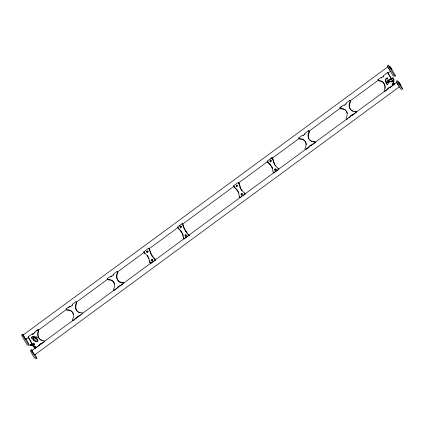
<?xml version="1.0" encoding="UTF-8"?>
<svg xmlns="http://www.w3.org/2000/svg" width="424" height="424" viewBox="0 0 424 424"><rect width="100%" height="100%" fill="white"/><g stroke="black" fill="none" stroke-linecap="round" stroke-linejoin="round"><path stroke-width="0.64" d="M37.588 338.246L37.609 337.568L36.973 336.979L32.33 336.333L31.323 337.584L31.811 338.962M306.271 144.807C306.738 141.213 303.001 138.595 299.657 139.157M393.143 82.304L393.286 79.097L392.327 78.345M393.7 83.57C393.605 81.821 395.089 78.021 392.264 77.682L388.034 80.565M28.472 345.767L26.754 344.315L21.327 334.806M35.844 358.789C33.708 357.983 30.788 351.533 30.258 350.356M394.453 76.691L392.735 75.244L387.181 65.725L387.525 65.89M401.82 89.718C399.689 88.913 396.763 82.463 396.239 81.286M31.911 337.811L32.145 337.308M35.16 346.652L34.763 347.415L34.212 347.351L28.106 336.879L32.383 333.736L33.311 333.836M34.53 332.935L34.832 331.934L37.89 329.686L38.785 330.953C37.132 334.398 38.091 339.354 42.103 340.589M39.4 345.348L39.734 344.871M383.142 76.633L383.439 75.631L387.721 72.483L393.827 82.956L393.647 83.555L392.878 83.655M388.008 89.045L388.342 88.568M72.059 305.344L72.446 304.278L75.949 301.703L76.845 302.969C75.467 305.746 75.122 309.61 77.756 311.773M76.686 317.936L77.083 317.406M113.176 275.118L113.563 274.047L117.066 271.477L117.962 272.738C115.1 277.005 117.957 283.704 123.564 282.638M117.808 287.705L118.201 287.181M304.676 134.323L305.063 133.258L308.561 130.682L308.911 130.979L309.462 131.949L308.513 134.594L308.407 137.275L309.064 139.247M309.303 146.916L309.7 146.386M345.793 104.092L346.18 103.027L349.678 100.456L350.579 101.718C348.793 104.887 349.031 110.145 353.128 111.268M350.42 116.685L350.818 116.16M386.842 81.106L387.462 80.703M387.022 82.638L389.948 81.249M28.779 337.202L26.108 339.163L25.588 339.004L22.96 335.13L387.96 66.78M80.65 315.016L76.733 317.115L76.347 318.18L72.843 320.756L72.297 319.786C75.159 315.52 72.303 308.82 66.695 309.886L66.144 308.911L69.647 306.34L70.66 306.377M117.066 271.477L117.618 272.447C114.75 276.708 117.612 283.407 123.214 282.347L123.766 283.317L120.262 285.893L119.25 285.856L117.851 286.884L117.464 287.949L113.961 290.525L113.415 289.555C116.277 285.294 113.42 278.589 107.813 279.654L107.261 278.685L110.765 276.109L111.777 276.146M148.972 258.412L147.51 255.831L144.542 252.996L143.853 251.782L148.744 248.183C150.732 252.519 152.015 256.944 155.793 260.32M183.311 236.168C182.993 232.182 179.405 230.078 177.418 227.105L182.309 223.506C184.297 227.842 185.579 232.267 189.358 235.643C185.903 232.278 183.539 228.192 182.309 223.506M236.751 189.671L238.855 193.063C237.997 189.941 234.875 188.59 233.439 185.913L238.336 182.315C240.419 184.636 239.799 188.357 242.072 190.699C239.666 188.484 239.899 184.959 238.336 182.315M270.39 164.941L272.489 168.333C271.636 165.212 268.514 163.86 267.078 161.184L271.969 157.585C274.058 159.906 273.432 163.622 275.711 165.969C273.3 163.754 273.538 160.23 271.969 157.585M305.46 149.736L304.909 148.76C307.776 144.499 304.914 137.8 299.307 138.865L298.761 137.89L302.259 135.32L303.271 135.357M347.431 113.5C346.922 110.256 343.578 108.215 340.424 108.634L339.878 107.659L343.376 105.088L344.389 105.126M390.138 87.477L389.216 87.376L387.992 88.272L387.695 89.273L384.637 91.52L384.086 90.55C386.375 86.358 383.699 80.194 378.484 80.65L377.938 79.68L380.996 77.433L381.918 77.534M36.708 331.107L38.24 329.983M68.492 307.734L69.494 307.002M179.235 226.315L180.216 225.6M270.364 159.318L272.319 157.882M340.726 107.59L341.728 106.853M32.516 334.457L35.181 332.496M37.853 330.529L66.663 309.345M70.4 306.6L72.536 305.031M76.272 302.286L107.754 279.135M110.956 276.782L113.627 274.821M117.358 272.076L144.573 252.068M148.845 248.925L178.191 227.349M182.463 224.211L234.223 186.157M238.495 183.014L267.841 161.438M272.113 158.3L299.328 138.293M303.065 135.542L305.195 133.973M308.932 131.228L340.414 108.083M344.15 105.338L346.286 103.769M350.023 101.018L378.303 80.226M381.505 77.873L383.641 76.304M387.907 73.167L390.578 71.2M44.08 341.903L41.531 343.779L40.609 343.673L39.384 344.574L39.082 345.576L34.805 348.724L34.408 348.03L35.568 346.71L35.139 346.244L34.413 347.118L33.862 347.055L28.106 336.879M393.398 84.646L394.378 83.925L394.029 83.634L393.048 84.35L392.497 84.291L392.301 83.65L393.297 83.263L393.477 82.659L387.721 72.483M399.382 86.766L34.916 354.724L33.252 353.325L31.763 350.69L396.763 82.341L398.253 84.97M81.647 314.285L82.648 313.548L82.097 312.578C76.495 313.638 73.633 306.939 76.5 302.678L75.949 301.703M147.51 255.831L147.165 255.534L148.919 258.635L149.879 262.461L150.552 263.622L154.469 260.744M189.014 235.347L184.117 238.945L183.444 237.785L182.479 233.958L180.73 230.857M242.099 196.317L240.143 197.759L239.47 196.598L238.505 192.772M243.074 195.597L245.035 194.16L244.383 192.984L245.167 194.059M305.958 149.365L308.46 147.526M312.26 144.732L314.762 142.893M348.078 118.402L346.578 119.504L346.026 118.535L346.975 115.89L347.081 113.208L346.424 111.231M349.079 117.665L350.076 116.929L350.468 115.863L351.867 114.835L352.879 114.872L356.383 112.296L355.831 111.327C350.224 112.387 347.367 105.687 350.229 101.426L349.678 100.456M390.615 87.127L394.421 84.328L394.029 83.634M388.384 81.095L392.009 78.488M31.842 344.76L31.132 344.892M31.689 345.56L30.867 345.491L30.226 344.489L34.286 345.846M387.774 82.781L390.133 81.864M352.217 115.127L352.8 114.936M311.099 145.358L311.682 145.167M78.482 316.378L79.065 316.187M32.637 336.905L36.708 337.584M389.566 87.667L390.085 87.519M40.958 343.97L41.478 343.822M391.193 81.382L391.707 81.291M237.562 185.373L236.846 185.495L236.459 186.184L236.783 186.756M242.39 193.906L241.675 194.022L241.288 194.717L241.611 195.289M181.541 226.564L180.825 226.681L180.439 227.37L180.762 227.948M186.364 235.092L185.654 235.214L185.267 235.903L185.59 236.475M152.799 259.769L152.089 259.891L151.702 260.58L152.025 261.152M34.551 343.891L33.756 344.458L33.978 344.876L34.487 344.797M387.112 84.265L387.653 84.196L388.267 83.215L388.093 79.489L387.08 77.799C384.224 78.71 385.533 83.316 387.457 84.556L388.002 84.493M340.774 108.926L343.281 109.032L345.465 110.028M354.925 111.565L356.181 111.618M314.438 141.823C309.022 142.443 306.319 135.818 309.112 131.657L308.561 130.682M378.833 80.947L381.123 81.212L383.164 82.314L384.425 83.841M22.96 335.13L23.484 335.289M31.763 350.69L32.288 350.849M32.213 338.479L36.31 340.546M33.968 346.397L30.268 344.892L30.226 344.489M310.024 140.455L312.207 141.452L314.714 141.552L315.61 142.819L315.064 141.849M78.302 312.022L79.945 312.764M36.883 338.993L34.243 337.695L33.167 338.41L32.992 339.009M311.762 145.098L310.75 145.061L309.35 146.094L308.958 147.16M111.115 276.4L111.544 276.634M69.997 306.632L70.426 306.865M36.321 341.882L33.899 340.451L33.22 339.417M32.733 334.027L33.136 334.276M387.669 78.249L387.425 78.096C384.812 78.864 385.835 82.648 387.059 84.27M377.938 79.68L378.288 79.972M339.878 107.659L340.223 107.956M298.761 137.89L299.106 138.187M272.659 158.799L273.008 159.095M273.607 162.572L273.957 162.869M278.806 169.33L278.022 168.254L278.669 169.43L273.777 173.024L273.104 171.868L272.139 168.042M267.078 161.184L270.735 165.233M267.767 162.397L268.116 162.694M273.104 171.868L273.454 172.16M239.019 183.534L239.369 183.825M239.968 187.302L240.318 187.599M233.439 185.913L237.101 189.968M234.127 187.127L234.477 187.424M239.47 196.598L240.265 197.663M182.998 224.72L183.348 225.017M183.947 228.494L184.297 228.785M185.701 231.594L186.051 231.886M188.362 234.17L188.712 234.467M177.418 227.105L181.075 231.154M178.107 228.319L178.456 228.61M182.479 233.958L182.829 234.255M183.444 237.785L184.244 238.855M148.744 248.183L149.783 249.694M149.434 249.397L150.732 253.462M150.382 253.17L152.486 256.562M152.137 256.271L155.147 259.144M143.853 251.782L144.891 253.287L144.542 252.996M149.879 262.461L150.228 262.758L149.746 260.845M150.552 263.622L150.902 263.919M107.261 278.685L108.162 279.946C110.924 279.612 114.146 281.064 114.655 284.027M66.144 308.911L67.045 310.177C69.806 309.843 73.029 311.296 73.538 314.258M23.458 335.024L22.181 334.075L27.735 343.599L29.426 345.253L25.933 338.326M34.408 348.03L34.757 348.321M32.632 350.812C26.235 344.065 42.236 367.846 34.969 354.305M387.631 82.145L386.805 81.382M275.361 165.673L278.372 168.545M241.722 190.403L244.733 193.275M25.037 338.23L25.313 338.527M34.116 354.082L32.685 351.878M388.358 67.803L389.449 69.409M392.672 84.275L392.847 84.583M271.524 161.215L271.201 160.643L270.486 160.76L270.099 161.454L270.422 162.026M276.347 169.748L276.024 169.176L275.314 169.293L274.927 169.987L275.25 170.559M148.299 251.814L147.976 251.241L147.261 251.358L146.874 252.047L147.197 252.625M37.89 329.686L38.441 330.656C36.151 334.849 38.828 341.013 44.038 340.557L44.589 341.527M37.132 339.232L38.054 340.864M23.718 336.025L24.656 337.679M154.797 258.847L155.449 260.023M384.6 84.328L385.13 85.786L385.167 88.362M30.867 344.717L30.279 344.993M387.414 81.127L387.43 81.493M388.501 81.026L388.585 82.892M395.433 75.975L393.716 74.523L388.156 65.005L390.97 67.596L395.433 75.975M402.8 88.998L401.083 87.545L396.869 80.401L399.684 82.993L402.8 88.998M391.776 81.747L392.333 81.805L391.776 81.747M37.768 341.103L37.492 341.638L36.453 341.871L33.549 340.159L32.616 338.405L33.899 337.403L36.533 338.697L37.768 341.103M390.849 81.09L390.811 81.991L391.326 81.901L391.357 80.995L390.849 81.09M33.13 343.292L33.167 343.864L33.475 343.302L33.13 343.292M146.911 251.061L146.524 251.755L146.847 252.328L147.563 252.211L147.95 251.517L147.626 250.944L146.911 251.061M151.739 259.594L151.352 260.288L151.675 260.861L152.391 260.744L152.778 260.05L152.454 259.477L151.739 259.594M180.476 226.384L180.089 227.079L180.412 227.651L181.127 227.534L181.514 226.84L181.191 226.268L180.476 226.384M185.304 234.917L184.917 235.612L185.24 236.184L185.951 236.062L186.343 235.373L186.014 234.801L185.304 234.917M236.497 185.198L236.11 185.887L236.433 186.465L237.149 186.343L237.535 185.654L237.212 185.081L236.497 185.198M241.325 193.731L240.938 194.42L241.261 194.992L241.977 194.876L242.364 194.187L242.04 193.609L241.325 193.731M270.136 160.468L269.749 161.157L270.072 161.73L270.788 161.613L271.175 160.924L270.851 160.352L270.136 160.468M274.964 169.001L274.577 169.69L274.9 170.263L275.611 170.146L276.003 169.452L275.674 168.879L274.964 169.001M33.692 343.673L33.629 344.579L34.143 344.505L34.201 343.599L33.692 343.673M389.736 66.695L391.437 69.515L389.736 66.695M398.443 82.092L400.24 85.07L398.443 82.092"/></g></svg>
